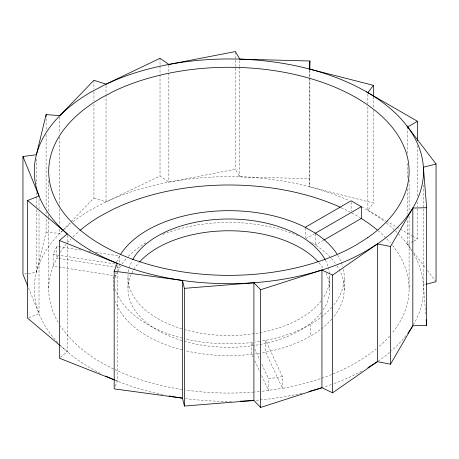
<?xml version="1.0" encoding="UTF-8"?>
<svg xmlns="http://www.w3.org/2000/svg" width="459" height="459" viewBox="0 0 459 459"><rect width="100%" height="100%" fill="white"/><g stroke="black" fill="none" stroke-linecap="round" stroke-linejoin="round"><path stroke-width="0.34" stroke-dasharray="2.29 1.72" d="M373.448 110.309L373.448 203.05L309.251 186.687L309.894 178.712L309.894 70.279M24.367 274.052L36.41 272.416L46.107 232.288L46.107 215.879M58.19 322.344A180.203 104.038 0 0 1 50.427 274.654L53.112 266.145L53.112 254.372L56.847 246.334L58.253 246.552M115.232 386.289L117.343 381.102L117.343 271.246M361.749 206.917A194.616 112.363 0 0 1 366.517 209.579L367.86 210.36L373.448 203.05M46.107 232.288L59.808 233.39L62.281 230.825M62.774 230.315L93.952 197.995L93.952 103.832M60.49 357.331L67.266 351.623L67.266 243.19M305.814 238.737L314.507 233.723M323.457 240.321L315.39 244.98L313.87 244.004M367.866 106.913L367.866 210.354L371.612 212.523M413.203 241.474L407.707 244.653L407.707 218.966M413.817 241.118L417.483 239.001L417.483 207.617M93.952 197.995L106.035 201.885L160.025 175.998L168.86 182.143L235.398 169.268L239.793 176.835L309.894 178.712M28.877 317.697L39.015 313.681L39.015 211.668M425.728 314.048L423.399 284.936L425.395 284.431M262.129 391.28L282.463 388.366L282.463 376.592L268.538 378.75L261.636 363.872M259.364 391.567L254.728 391.992M58.959 246.661L82.224 250.258M88.57 251.239L90.681 251.566M95.615 252.33L119.587 256.036L119.587 267.809L115.358 267.155M53.112 254.372L115.852 264.08A115.329 66.584 0 0 0 115.094 266.467M58.253 258.319L56.847 258.101L53.112 266.145L115.852 275.848L115.852 272.388M58.959 258.428L114.652 267.046M115.347 380.316L117.343 381.102M351.789 212.936L359.77 217.509M367.866 210.354L385.87 220.75M386.489 221.112L396.41 226.838M397.029 227.194L411.907 235.783M412.526 236.138L417.483 239.001M310.45 241.945L310.766 242.128M311.391 242.495L311.701 242.679M312.017 242.868L313.56 243.815M60.204 345.667L67.266 351.623M406.938 243.643L411.998 250.264M413.72 252.513L425.745 268.234M427.461 270.483L435.62 281.149M282.463 376.592L265.652 340.371L265.652 352.139L282.463 388.366A180.203 104.038 0 0 0 356.322 362.593L367.533 355.495A180.203 104.038 0 0 0 376.282 348.892M252.932 345.111L251.727 342.523L251.727 354.296L252.932 356.884M254.734 348.995L259.834 359.988M254.734 360.763L259.834 371.761M261.636 375.64L268.538 390.517L268.538 378.75M28.573 288.045L39.015 313.681M423.399 185.063L423.399 284.936M417.483 145.549L417.483 196.2M417.483 201.908L417.483 206.9M409.101 179.882L409.101 211.983M409.101 216.264L409.101 289.027M407.707 126.942L407.707 154.052M407.707 163.324L407.707 179.021M407.707 189.005L407.707 213.974M373.448 96.757L373.448 107.458M367.866 94.072L367.866 104.061M351.124 202.195L351.124 211.192M344.152 279.669L344.152 291.436M329.814 277.259L329.814 289.027M315.39 233.901L315.39 244.98A115.329 66.584 0 0 1 335.54 263.673M310.45 324.341L310.45 336.108M309.251 69.693L309.251 186.687M305.195 228.02L305.195 237.71M239.793 60.559L239.793 66.262M239.793 66.98L239.793 176.835M235.398 52.274L235.398 169.268M168.86 65.149L168.86 182.143M160.025 58.293L160.025 73.985M160.025 74.702L160.025 175.998M127.986 277.259L127.986 289.027M117.343 265.537L117.343 270.529M106.035 85.603L106.035 94.164M106.035 94.875L106.035 201.885M93.952 80.291L93.952 88.851M93.952 91.702L93.952 100.98M67.266 235.341L67.266 242.472M59.808 117.114L59.808 133.517M59.808 137.086L59.808 206.286M59.808 209.138L59.808 225.547M59.808 229.11L59.808 233.39M56.847 246.334L56.847 258.101A180.203 104.038 0 0 1 58.31 255.508M48.7 180.594L48.7 211.983M48.7 214.835L48.7 216.975M48.7 217.692L48.7 289.027M46.107 118.864L46.107 130.987M46.107 134.556L46.107 208.036M46.107 211.599L46.107 215.168M39.015 198.827L39.015 208.816M36.41 158.986L36.41 183.956M36.41 192.516L36.41 196.085M36.41 196.796L36.41 206.785M36.41 209.637L36.41 272.416M336.992 265.813A115.329 66.584 0 0 1 333.934 316.526M331.811 319.08A115.329 66.584 0 0 1 262.238 352.77M259.651 353.2A115.329 66.584 0 0 1 255.273 353.849M252.616 354.187A115.329 66.584 0 0 1 185.436 350.705M182.16 349.901A115.329 66.584 0 0 1 115.542 301.288M113.608 290.696A115.329 66.584 0 0 1 113.574 288.556L113.574 276.783A115.329 66.584 0 0 0 113.608 278.923M115.272 277.638A115.329 66.584 0 0 1 117.28 272.285M117.992 270.776A115.329 66.584 0 0 1 120.751 265.899M122.014 264.023A115.329 66.584 0 0 1 126.323 258.595M128.336 256.438A115.329 66.584 0 0 1 147.35 241.945M162.773 234.48A115.329 66.584 0 0 1 298.545 235.955M343.372 269.152A115.329 66.584 0 0 1 333.934 304.759M331.811 307.312A115.329 66.584 0 0 1 262.238 340.997M259.651 341.433A115.329 66.584 0 0 1 255.273 342.075M252.616 342.42A115.329 66.584 0 0 1 185.436 338.931M182.16 338.128A115.329 66.584 0 0 1 115.542 289.52M116.626 262.032A115.329 66.584 0 0 1 120.155 255.084M337.749 255.256A115.329 66.584 0 0 1 342.73 266.547M392.554 245.479A180.203 104.038 0 0 1 391.739 333.584M389.502 336.217A180.203 104.038 0 0 1 378.13 347.348M253.798 392.066A180.203 104.038 0 0 1 185.556 390.012M182.091 389.496A180.203 104.038 0 0 1 115.175 369.73M113.568 368.967A180.203 104.038 0 0 1 60.324 325.792M60.158 252.519A180.203 104.038 0 0 1 66.222 244.274M67.565 242.685A180.203 104.038 0 0 1 71.105 238.789M73.079 236.769A180.203 104.038 0 0 1 79.034 231.256M341.387 207.749A180.203 104.038 0 0 1 350.079 212.029M378.141 230.716A180.203 104.038 0 0 1 390.477 242.966M325.397 260.213A100.911 58.259 0 0 1 323.044 298.235M321.116 300.92A100.911 58.259 0 0 1 185.086 329.74M181.85 328.799A100.911 58.259 0 0 1 128.101 274.505M128.422 271.871A100.911 58.259 0 0 1 132.14 260.723M326.039 273.248A100.911 58.259 0 0 1 323.044 310.009M321.116 312.694A100.911 58.259 0 0 1 185.086 341.513M181.85 340.572A100.911 58.259 0 0 1 138.773 262.823M318.994 262.777A100.911 58.259 0 0 1 323.406 268.595M413.76 253.896A194.616 112.363 0 0 1 413.525 324.57M405.894 335.753A194.616 112.363 0 0 1 391.452 350.814M389.484 352.512A194.616 112.363 0 0 1 378.497 360.9M361.715 371.159A194.616 112.363 0 0 1 333.148 383.913M331.323 384.567A194.616 112.363 0 0 1 323.205 387.316M302.056 393.151A194.616 112.363 0 0 1 254.55 400.409M231.439 401.378A194.616 112.363 0 0 1 185.579 398.573M162.916 394.734A194.616 112.363 0 0 1 115.559 380.368M100.412 373.419A194.616 112.363 0 0 1 60.376 345.231M57.8 342.569A194.616 112.363 0 0 1 70.629 223.642M73.05 221.731A194.616 112.363 0 0 1 91.284 209.579L106.046 201.885A194.616 112.363 0 0 1 349.201 200.703M371.52 212.574A194.616 112.363 0 0 1 385.015 221.938M386.432 223.051A194.616 112.363 0 0 1 394.103 229.638M395.388 230.843A194.616 112.363 0 0 1 411.975 250.912"/><path stroke-width="0.69" d="M27.769 286.077L22.95 274.247L22.95 156.536L36.41 154.706L46.107 114.584L59.808 115.685L93.952 80.291L106.035 84.175L160.025 58.293L168.86 64.438L235.398 51.557L239.793 59.131L309.894 61.001L309.251 68.976L373.448 85.345L373.448 96.046M407.764 333.314A194.616 112.363 0 0 0 412.813 325.781L426.64 325.408L426.64 207.703L412.825 208.07L412.825 325.781L390.523 364.194L377.407 361.658L332.58 392.824L321.937 387.723L260.632 407.443L253.902 400.466L184.398 406.06L182.487 398.154L114.176 388.876L114.176 271.171L117.343 263.397L59.452 240.499L59.452 358.209L114.681 380.052M390.523 364.194L390.523 246.489L412.825 208.07M367.911 367.665L377.401 361.658L377.407 243.947A194.616 112.363 0 0 0 367.86 92.655L373.448 85.345M59.452 240.499L67.266 233.912L27.609 200.485L39.015 195.976L22.95 156.536M332.58 392.824L332.58 275.119L377.407 243.947L390.523 246.489M377.401 243.947L366.517 250.775A194.616 112.363 0 0 1 91.284 250.775A194.616 112.363 0 0 1 91.284 91.869L106.046 84.181A194.616 112.363 0 0 1 367.86 92.655L417.483 121.296L417.483 140.557M407.707 126.942L417.483 121.296M120.751 254.125A115.329 66.584 0 0 1 305.195 227.325L351.124 200.807L361.319 206.693L361.319 218.467A180.203 104.038 0 0 1 377.091 229.833M305.195 227.325L315.39 233.212L361.319 206.693M324.077 239.965L361.319 218.467L360.699 218.082M114.176 271.171L182.487 280.443L184.398 288.355L253.902 282.755L260.632 289.732L321.937 270.018L332.58 275.119M426.061 284.259L436.05 281.711L436.05 164.006L423.399 167.231L426.64 207.703M366.517 91.869L367.86 92.655M59.659 345.208L27.609 318.196L27.609 200.485M406.938 125.938L436.05 164.006M426.181 319.728L426.64 325.408M321.937 270.018L321.937 387.723A194.616 112.363 0 0 1 308.855 391.47M309.894 61.001L309.894 69.561M260.632 289.732L260.632 407.443M253.902 282.755L253.902 400.466A194.616 112.363 0 0 1 240.453 401.189M184.398 288.355L184.398 406.06M182.487 280.443L182.487 398.154A194.616 112.363 0 0 1 169.124 395.956M46.107 114.584L46.107 116.724M315.39 233.212A115.329 66.584 0 0 1 336.992 254.045M79.923 230.493A180.203 104.038 0 0 1 101.479 215.46L113.78 208.988A180.203 104.038 0 0 1 340.257 207.233M132.645 259.76A100.911 58.259 0 0 1 228.743 218.995A100.911 58.259 0 0 1 325.058 259.587M139.542 261.957A100.911 58.259 0 0 1 228.708 230.768A100.911 58.259 0 0 1 318.081 261.762M113.792 379.627A194.616 112.363 0 0 1 105.822 376.064M367.533 237.785L356.322 244.888A180.203 104.038 0 0 1 101.479 244.888A180.203 104.038 0 0 1 101.479 97.756L113.78 91.284A180.203 104.038 0 0 1 356.322 97.756A180.203 104.038 0 0 1 367.533 237.785"/></g></svg>
